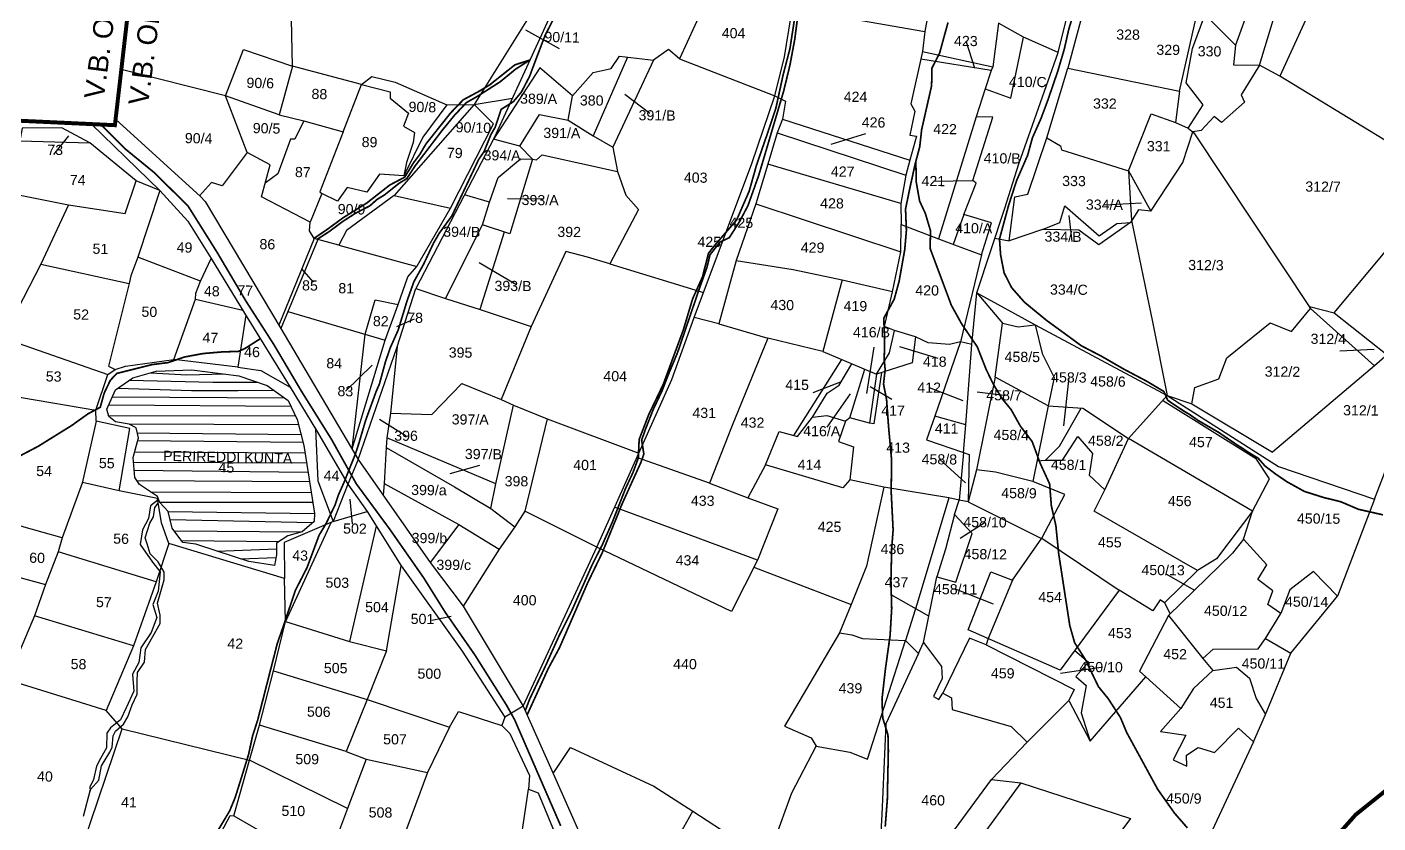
# Model space of a CAD drawing. Header units: millimetres. Extents: x 357738 to 363635, y 1840548 to 1846702.
# Drawn here: x 359094 to 361475, y 1841982 to 1843385 of the extents above; entities that cross this region are included whole.
import ezdxf
from ezdxf.enums import TextEntityAlignment as Align

# ---------------------------------------------------------------- set-up
doc = ezdxf.new("R2010")
doc.units = ezdxf.units.MM
for name, color, linetype in [('BND', 6, 'Continuous'), ('Plot', 7, 'Continuous'), ('ROADS', 50, 'Continuous'), ('STREAM', 4, 'Continuous'), ('TEXT', 7, 'Continuous')]:
    doc.layers.add(name, color=color, linetype=linetype)
doc.styles.get("Standard").update_dxf_attribs({"font": 'arial.ttf'})

msp = doc.modelspace()

# ---------------------------------------------------------------- linework, layer by layer
at = {"layer": 'BND', "lineweight": 30, "const_width": 7}
for points in [[(359697.4, 1844636.6), (359671.7, 1844466.2), (359635.3, 1844221.6), (359532.5, 1844263.4), (359476.2, 1844161.7), (359422.7, 1844039), (359327.3, 1843832.9), (359289.4, 1843561.5), (359249, 1843211.7), (358871.4, 1843229.3), (358828.6, 1842994.1), (358798.6, 1842992.1), (358682.5, 1842774.9), (358641.4, 1842775.5), (358604.6, 1842711.1), (358484.5, 1842636.9), (358450.2, 1842549.9), (358410.7, 1842465.3), (358143.9, 1842516.6), (358116, 1842350), (358145.3, 1842348.3), (358122, 1842134.2), (358015.7, 1842154.7), (357864.8, 1841874.7)], [(361365.8, 1841917.9), (361435.6, 1841996.6), (361662.1, 1842178.3)]]:
    msp.add_lwpolyline(points, dxfattribs=at)
at = {"layer": 'Plot'}
for points in [[(361366.8, 1843648.7), (361332.3, 1843661.5), (361274.2, 1843526), (361276.6, 1843498.8), (361223.9, 1843352.9)], [(361266.4, 1843317.6), (361366.8, 1843648.7), (361446.1, 1843616.7), (361436.1, 1843590.6)], [(361694.6, 1843023.8), (361772.1, 1843659.4), (361714.7, 1843661.3), (361625.2, 1843617), (361558.1, 1843533.2), (361436.1, 1843590.6), (361302, 1843298.3)], [(359562, 1843315.9), (359557.4, 1843536.5), (359560.3, 1843568.4), (359421.1, 1843587.7), (359417.4, 1843575.9), (359294.2, 1843596.1)], [(360064.5, 1843509.7), (359917.3, 1843189.7), (359779.6, 1842924.2)], [(360442.9, 1843417.1), (360449, 1843517.9), (360471.9, 1843519), (360699.9, 1843505.3), (360676.6, 1843376.9)], [(360352.7, 1843489.4), (360311.7, 1843476), (360244.3, 1843328.4), (360412.2, 1843263.5)], [(360002.8, 1843441.3), (359882.3, 1843248.4)], [(360911.6, 1843339.8), (360939.4, 1843454.3)], [(361125.1, 1843271.9), (361154.5, 1843401.6), (361076.3, 1843402.9), (360963.1, 1843441.2), (360928.7, 1843312.3)], [(360412.2, 1843263.5), (360429.1, 1843332), (360440.5, 1843401), (360442.9, 1843417.1), (360676.6, 1843376.9), (360672.3, 1843341.7), (360652, 1843249.1), (360658.9, 1843236.6), (360649.8, 1843194), (360661.5, 1843192.1), (360649.7, 1843150)], [(360759.3, 1842825.4), (360767.8, 1842916.1), (360817.4, 1843065.2), (360842.1, 1843143.5), (360911.6, 1843339.8), (360850.3, 1843366.9), (360806, 1843391.6), (360796.4, 1843314.7), (360793.2, 1843307.9), (360782.5, 1843275.5), (360827.8, 1843259.6), (360850.3, 1843366.9)], [(361140.4, 1843206.5), (361167.1, 1843247.7), (361137, 1843286.1), (361147.9, 1843347), (361166.5, 1843396.3), (361154.5, 1843401.6)], [(361166.7, 1843397), (361176.7, 1843399.7), (361223.9, 1843352.9), (361220.2, 1843318.3), (361266.4, 1843317.6)], [(359972.5, 1843379.5), (360032, 1843346.7)], [(359443.9, 1843263.4), (359475.7, 1843345), (359562, 1843315.9), (359538.2, 1843229.7), (359443.9, 1843263.4)], [(360244.3, 1843328.4), (360224.4, 1843345.3), (360198.4, 1843326.1), (360126.3, 1843172.9), (360134.8, 1843129.8), (360149.7, 1843088.1), (360171.7, 1843063.2), (360121.4, 1842967.5), (360286.5, 1842916.8)], [(360672.3, 1843341.7), (360796.4, 1843314.7)], [(360748.7, 1843360.1), (360763.7, 1843312.7)], [(359651, 1843200.2), (359683.3, 1843283.3), (359562, 1843315.9)], [(360055.6, 1843263.4), (360092.1, 1843304.3), (360123.7, 1843311.5), (360138.1, 1843333.5), (360198.4, 1843326.1)], [(360152.5, 1843331.7), (360092.1, 1843193.1)], [(360793.2, 1843307.9), (360669.3, 1843328)], [(361631.6, 1843097.2), (361302, 1843298.3), (361266.4, 1843317.6), (361233.9, 1843264.9), (361239.7, 1843252.2), (361199.4, 1843216.6), (361186.1, 1843227.3), (361163.4, 1843202.3), (361148.6, 1843199.7)], [(359482, 1843163.4), (359443.9, 1843263.4), (359260.3, 1843309.6)], [(359683.3, 1843283.3), (359701.7, 1843297.5), (359743.1, 1843287.5), (359834.2, 1843247.4), (359882.3, 1843248.4)], [(359962.9, 1843174.7), (359997.4, 1843230.4), (360048.1, 1843220.7), (360055.6, 1843263.4), (359998, 1843312.8), (359916, 1843187.2)], [(360891.6, 1843189.3), (360928.7, 1843312.3), (361125.1, 1843271.9), (361118, 1843216.4)], [(359683.3, 1843283.3), (359733.9, 1843270.3), (359734.3, 1843259.5), (359766.3, 1843232.7), (359757.7, 1843210.2), (359776.8, 1843199), (359774.9, 1843181.1), (359762.7, 1843145.7), (359758.1, 1843122.4)], [(360782.5, 1843275.5), (360766.8, 1843226.7)], [(359834.2, 1843247.4), (359791.8, 1843190.7), (359758.1, 1843122.4), (359715.4, 1843125.3), (359692.9, 1843093.9), (359658.1, 1843101.9), (359641.5, 1843077.8), (359613.9, 1843091.2)], [(359666.9, 1842641.3), (359725.3, 1842832.8), (359748.4, 1842895.6), (359765.5, 1842944.3), (359780.9, 1842962.6), (359840.5, 1843065.7), (359916, 1843214.2), (359882.3, 1843248.4), (359741.2, 1843087.8), (359840.5, 1843065.7)], [(359882.3, 1843248.4), (359949.7, 1843259.4)], [(359968.6, 1842188), (360098.4, 1842468.2), (360172.3, 1842633.6), (360230.7, 1842763.3), (360270, 1842872.6), (360371.7, 1843144.3), (360412.2, 1843263.5), (360430.9, 1843253.9), (360425.3, 1843222.2), (360649.7, 1843150), (360643.2, 1843123.8), (360634, 1843073.5), (360634.9, 1843036.6), (360700.5, 1843011.2), (360728.6, 1843000.6), (360776.3, 1842983.3), (360794.1, 1843039.8), (360745.1, 1843054.2), (360726.1, 1843001.5)], [(360147.5, 1843266.1), (360191.5, 1843233.1)], [(359250.2, 1843222.3), (359399.6, 1843086.1), (359408.1, 1843077.5), (359541.4, 1842853.2), (359664.3, 1842645.6), (359677.9, 1842622.8), (359659.7, 1842579.4)], [(359538.2, 1843229.7), (359581.8, 1843219.3), (359566.2, 1843186.8), (359558.5, 1843186.9), (359535.9, 1843125.9), (359513.8, 1843109.3)], [(359581.8, 1843219.3), (359651, 1843200.2), (359609.9, 1843094.4), (359613.9, 1843091.2), (359592.9, 1843040.8)], [(360048.1, 1843220.7), (360092.1, 1843193.1), (360126.3, 1843172.9)], [(360425.3, 1843222.2), (360416.1, 1843198.3), (360399.6, 1843142.8), (360378.5, 1843073.4), (360343.6, 1842973.4), (360313.4, 1842861.4), (360270, 1842872.6)], [(360745.1, 1843054.2), (360766.6, 1843109.4), (360760.8, 1843114.3), (360796, 1843225.9), (360766.8, 1843226.7), (360700.5, 1843011.2)], [(361035.5, 1843131.3), (361075.5, 1843231.6), (361118, 1843216.4), (361140.4, 1843206.5), (361150.4, 1843198.2), (361356.3, 1842888.8), (361468.9, 1842787.5), (361289.2, 1842635.3)], [(359328.2, 1843096.8), (359286.6, 1843113.4), (359204.6, 1843180.7), (359155.5, 1843207.2), (359085.6, 1843206.7), (359081.5, 1843184.4), (359204.6, 1843180.7)], [(359207.8, 1843213.6), (359328.2, 1843096.8), (359377.8, 1843042.8), (359418.8, 1842976.5), (359477.4, 1842880.6), (359557.9, 1842749.8), (359604.3, 1842673.8), (359659.7, 1842579.4), (359693.6, 1842530.8), (359753.7, 1842435.3), (359861, 1842284.7), (359936.3, 1842168.7), (359931.1, 1842153.8), (359945, 1842139.8), (359979.8, 1842065.6), (359978.2, 1842041.5), (359994.7, 1842035), (360067.7, 1841858.8)], [(360416.1, 1843198.3), (360643.2, 1843123.8)], [(360571.8, 1843196.5), (360510.9, 1843177.5)], [(361074.5, 1843060.1), (361131, 1843145.9), (361148.6, 1843199.7)], [(359167.1, 1843193.1), (359140.6, 1843160.2)], [(359909.4, 1843076.1), (359924.6, 1843119.6), (359963.6, 1843152.2), (359985.1, 1843152), (359962.9, 1843174.7), (359916, 1843187.2)], [(360799.9, 1843012.9), (360825.3, 1843007.9), (360835, 1843085.7), (360858, 1843090), (360891.6, 1843189.3), (360915.4, 1843175.5), (360917.4, 1843168.2), (361035.5, 1843131.3), (361074.5, 1843060.1), (361053.1, 1843062.3), (361038.6, 1843040.5), (360982.9, 1843000.6), (360947.6, 1843026.7), (360883.7, 1843027.8), (360825.3, 1843007.9)], [(359643.9, 1843000), (359600.1, 1843012.3), (359591.7, 1843025.5), (359592.9, 1843040.8), (359507.1, 1843085.2), (359522.8, 1843141.7), (359482, 1843163.4), (359438.1, 1843104.9), (359419.4, 1843110.9), (359398, 1843087.5)], [(359985.1, 1843152), (359945, 1843020), (359897.1, 1843036.4)], [(359985.1, 1843152), (359992.1, 1843150.9), (360002, 1843159.5), (360134.8, 1843129.8)], [(360634, 1843073.5), (360399.6, 1843142.8)], [(361035.5, 1843131.3), (361040.9, 1843044), (361077.6, 1842865), (361103.5, 1842735.4)], [(359062.6, 1843094.9), (359081.9, 1843088.4), (359167, 1843071.4), (359267.3, 1843056.3), (359286.6, 1843113.4)], [(360691.4, 1843113.3), (360760.8, 1843114.3)], [(359328.2, 1843096.8), (359289.2, 1842979.2), (359276.8, 1842946.1), (359274.3, 1842932.5), (359238, 1842787), (359249.2, 1842780.9), (359267.5, 1842787), (359353.1, 1842798.9), (359390.9, 1842905.3), (359391.8, 1842915.9), (359399.7, 1842936.6), (359418.8, 1842976.5)], [(359741.2, 1843087.8), (359657, 1843026.4), (359643.9, 1843000), (359780.9, 1842962.6)], [(359831.7, 1842906.2), (359897.1, 1843036.4), (359909.4, 1843076.1), (359865, 1843088.9)], [(359940.9, 1843082.6), (360003.9, 1843082)], [(361397.9, 1842880.9), (361523.4, 1843031.3), (361606.1, 1843091.5), (361631.6, 1843097.2), (361667.2, 1843061.2), (361694.6, 1843023.8), (361614, 1842929.6)], [(359167, 1843071.4), (359118.3, 1842966.9), (359274.3, 1842932.5)], [(360378.5, 1843073.4), (360633.9, 1842988.5)], [(360883.7, 1843027.8), (360914.3, 1843040.3), (360923.2, 1843069.7), (360983.4, 1843016.7), (361014.9, 1843038.2), (361038.6, 1843040.5)], [(360930, 1843052.6), (360935.7, 1843006.9)], [(360992.9, 1843071.6), (361058.4, 1843075.1)], [(360776.3, 1842983.3), (360739.1, 1842830.2), (360720, 1842825.5), (360682.2, 1842828.3), (360660.2, 1842838.8), (360623.1, 1842850.2), (360605.6, 1842857), (360619.6, 1842918.3), (360633.9, 1842988.5), (360634.9, 1843036.6)], [(359600.1, 1843012.3), (359537.8, 1842859.2)], [(359606.7, 1843010.4), (359541.4, 1842853.2)], [(359935.2, 1843023.3), (359892.1, 1842887.1)], [(360121.4, 1842967.5), (360082, 1842978.9), (360043.7, 1842989.1), (359982.5, 1842856.7), (359929.8, 1842728.2), (359951.6, 1842718.5), (360010.8, 1842694.5), (360172.3, 1842633.6)], [(359118.3, 1842966.9), (359066.7, 1842866.3), (359053, 1842836.2), (359016.5, 1842756.6), (359084.3, 1842732.1), (359215.5, 1842709.4), (359236.5, 1842772.5), (359249.2, 1842780.9)], [(359399.7, 1842936.6), (359289.2, 1842979.2)], [(359599.2, 1842935), (359578.2, 1842958.4)], [(359891.1, 1842969.6), (359955.3, 1842931.6)], [(360343.6, 1842973.4), (360444.2, 1842957.3), (360530.5, 1842939.3), (360619.7, 1842918.9)], [(360530.5, 1842939.3), (360496.8, 1842812.9), (360399.6, 1842836.5)], [(361468.7, 1842552.8), (361614, 1842929.6), (361607.2, 1842934.6), (361491.4, 1842807.2), (361468.9, 1842787.5)], [(359677.9, 1842622.8), (359746.6, 1842821.2), (359779.6, 1842924.2), (359831.7, 1842906.2), (359892.8, 1842886.8), (359982.5, 1842856.7)], [(360767.8, 1842916.1), (360870.6, 1842859.7), (361103.5, 1842735.4), (361146.9, 1842720.8), (361289.2, 1842635.3)], [(360767.8, 1842916.1), (360813.4, 1842862.9), (360840.6, 1842856.5), (360870.6, 1842859.7), (360882.9, 1842809.5), (360904.4, 1842767), (360893.7, 1842717.1), (360954.8, 1842713), (361035.4, 1842659.8)], [(359390.9, 1842905.3), (359474.3, 1842885.7)], [(359666.9, 1842641.3), (359690, 1842843.2), (359707.5, 1842903.7), (359748.4, 1842895.6)], [(361146.9, 1842720.8), (361152.2, 1842749.2), (361194.3, 1842764.5), (361208.8, 1842801.9), (361284.8, 1842863.7), (361322.7, 1842848.4), (361356.3, 1842888.8)], [(361354.2, 1842892.1), (361397.9, 1842880.9), (361491.4, 1842807.2)], [(359479.7, 1842876.9), (359465.7, 1842785.3), (359353.1, 1842798.9)], [(359554, 1842883.5), (359725.3, 1842832.8)], [(359746.1, 1842857.1), (359777.1, 1842870.5)], [(360893.7, 1842717.1), (360800.2, 1842767.9), (360813.4, 1842862.9)], [(360313.4, 1842861.4), (360399.6, 1842836.5), (360336.9, 1842682.3), (360296.9, 1842580.6), (360169, 1842626.3)], [(360496.8, 1842812.9), (360591, 1842773.2), (360613.9, 1842810.6), (360623.1, 1842850.2)], [(360660.2, 1842838.8), (360654.3, 1842792.9), (360591, 1842773.2)], [(359053, 1842836.2), (359236.5, 1842772.5)], [(359746.6, 1842821.2), (359734.8, 1842704.2), (359807.8, 1842701.8), (359860.4, 1842756.7), (359929.8, 1842728.2)], [(360586.7, 1842820.6), (360573.8, 1842738.8)], [(360631.6, 1842821.5), (360699.3, 1842801.1)], [(360739.1, 1842830.2), (360693.8, 1842699), (360679.3, 1842657.5), (360744.7, 1842634.8), (360748.4, 1842683.7), (360693.8, 1842699)], [(360748.4, 1842683.7), (360759.3, 1842825.4), (360739.1, 1842830.2)], [(361407.7, 1842813.8), (361468.1, 1842816.9)], [(360445.4, 1842664.7), (360530.3, 1842798.7)], [(360478.2, 1842697.1), (360504, 1842739.6), (360525.7, 1842753.5), (360548, 1842791.3)], [(359465.7, 1842785.3), (359506, 1842779.3), (359557.9, 1842749.8)], [(359655.2, 1842743), (359702.5, 1842789)], [(360600.1, 1842776), (360586.3, 1842685.3), (360578.9, 1842686.8), (360544.4, 1842695.8), (360570.7, 1842781.7)], [(360591, 1842773.2), (360578.9, 1842686.8)], [(360800.2, 1842767.9), (360767.5, 1842604.5), (360753, 1842548)], [(360930.2, 1842767.3), (360920.7, 1842681.9)], [(360479.4, 1842740.5), (360529.6, 1842760.2)], [(360618.3, 1842728.5), (360580, 1842750.8)], [(360684, 1842749.3), (360743.4, 1842726.3)], [(360504.3, 1842679.6), (360545.3, 1842738.3)], [(360768.5, 1842742), (360816, 1842735.7)], [(361238, 1842482.4), (361254.1, 1842531.6), (361035.4, 1842659.8), (361103.5, 1842735.4)], [(361254.1, 1842531.6), (361283.7, 1842588.4), (361261.1, 1842623), (361095.4, 1842726.4)], [(361103.5, 1842735.4), (361299.6, 1842610.5), (361468.7, 1842552.8), (361403.6, 1842381.5)], [(359602.4, 1842676.9), (359606.9, 1842585.2), (359633.9, 1842513.2), (359547.4, 1842476.1), (359547.9, 1842413.1), (359343.9, 1842474.5), (359331.2, 1842511.1), (359323.9, 1842553.9), (359256.5, 1842567.5), (359275.2, 1842677), (359216.2, 1842689.9), (359215.5, 1842709.4)], [(359734.8, 1842704.2), (359728.5, 1842660.9), (359727, 1842643.8), (359723.5, 1842580.2), (359721.6, 1842559.8)], [(359920.2, 1842579.9), (359951.6, 1842718.5)], [(360544.4, 1842695.8), (360536.8, 1842690.2), (360524.1, 1842654.2), (360550.6, 1842645), (360544, 1842586.5), (360531.6, 1842572.6), (360395.3, 1842613), (360364.7, 1842555.2)], [(360395.3, 1842613), (360419.8, 1842671.9), (360451.7, 1842662.9), (360478.2, 1842697.1), (360503.6, 1842699.9), (360536.8, 1842690.2)], [(360893.7, 1842717.1), (360866.5, 1842584)], [(360873.9, 1842620.5), (360888.9, 1842621.6), (360914, 1842646.3), (360951.7, 1842713.2)], [(359216.2, 1842689.9), (359191.5, 1842581), (359156, 1842484.6), (359089.1, 1842503.4), (358970.3, 1842539.6)], [(359715.6, 1842693.7), (359762.1, 1842664.5)], [(360010.8, 1842694.5), (359971.3, 1842531.7)], [(359911.4, 1842536.3), (359920.2, 1842579.9), (359728.5, 1842660.9)], [(360888.9, 1842621.6), (360918.9, 1842621.6), (360946.2, 1842662.9), (360971.9, 1842632.9), (360966.1, 1842595.2), (360993.8, 1842569)], [(361254.1, 1842531.6), (361190.7, 1842447.7), (361156.8, 1842426.8), (360974.9, 1842531.3), (360993.8, 1842569), (361035.4, 1842659.8)], [(359727, 1842643.8), (359847.4, 1842574.4), (359911.4, 1842536.3), (359953.7, 1842503.9)], [(360744.7, 1842634.8), (360736.7, 1842551), (360718.4, 1842555), (360604, 1842573.9), (360544, 1842586.5)], [(360744.7, 1842634.8), (360754.5, 1842631.6), (360753, 1842548), (360736.7, 1842551)], [(359677.9, 1842622.8), (359804.4, 1842440.8), (359862.6, 1842364.3), (359968.6, 1842188), (359936.3, 1842168.7)], [(359891.7, 1842612.1), (359839.3, 1842597.1)], [(360702, 1842622.9), (360747.8, 1842581.4)], [(360882.3, 1842483.7), (360923.4, 1842560.8), (360866.5, 1842584), (360800.9, 1842600.5), (360767.5, 1842604.5)], [(359256.5, 1842567.5), (359191.8, 1842582.2)], [(359659.7, 1842579.4), (359633.9, 1842513.2), (359693.6, 1842530.8)], [(359723.5, 1842580.2), (359855.4, 1842508.2), (359804.4, 1842440.8)], [(360296.9, 1842580.6), (360364.7, 1842555.2), (360417.2, 1842535.5), (360381.3, 1842445.3), (360129.7, 1842538.3)], [(359663.1, 1842552.8), (359667.2, 1842509.3)], [(360604, 1842573.9), (360573.8, 1842434.4), (360546.6, 1842367.3)], [(360718.4, 1842555), (360662.8, 1842369.1), (360642.1, 1842303.9)], [(360381.3, 1842445.3), (360335.4, 1842354.7), (360098.4, 1842468.2), (359971.3, 1842531.7), (359953.7, 1842503.9), (359926.1, 1842464.8), (359862.6, 1842364.3)], [(360728.9, 1842525.4), (360736.7, 1842551)], [(360753, 1842548), (360882.1, 1842483.4)], [(359629.3, 1842511.2), (359549.9, 1842337.1), (359662.6, 1842302.1), (359727.9, 1842285.3), (359753.7, 1842435.3)], [(359709.6, 1842505.4), (359662.6, 1842302.1)], [(359855.4, 1842508.2), (359926.1, 1842464.8)], [(360674.3, 1842300.2), (360697.3, 1842416.1), (360730.9, 1842406.5), (360760.1, 1842492), (360728.9, 1842525.4), (360713.1, 1842464.8), (360697.3, 1842416.1)], [(360738.4, 1842483.9), (360782.5, 1842512.1)], [(359156, 1842484.6), (359148.8, 1842459.6), (359126.4, 1842402.1), (359107.3, 1842347.1), (359059.9, 1842234.4), (359054.4, 1842214.4), (359024.6, 1842075.1), (358980.6, 1841965.7), (358940.7, 1841856.7), (358809.8, 1841893.7), (358772.2, 1841743.2), (358770.9, 1841734.4), (358712.1, 1841565.5)], [(361099, 1842369.9), (361091.4, 1842375.2), (361078.5, 1842356.1), (361018.9, 1842392.6), (360915.1, 1842251.1), (360753, 1842322.2), (360792.7, 1842424.8), (360830.7, 1842409.9), (360882.3, 1842483.7), (361018.9, 1842392.6)], [(361255.4, 1842125.2), (361276.5, 1842173.5), (361321.7, 1842281.2), (361403.6, 1842381.5), (361361.2, 1842425.2), (361319.5, 1842393.2), (361303.6, 1842351.4), (361280.8, 1842367.1), (361289.8, 1842391), (361263.2, 1842411.4), (361279, 1842436.8), (361238, 1842482.4), (361218.9, 1842457.6), (361105.7, 1842347.8), (361166.4, 1842271.8), (361183.8, 1842250.5), (361225.8, 1842256.7), (361248.8, 1842237.2), (361260.4, 1842201.3), (361276.5, 1842173.5)], [(359343.9, 1842474.5), (359321.7, 1842407.2), (359148.8, 1842459.6)], [(358955.6, 1842444), (359068.5, 1842418.1), (359126.4, 1842402.1)], [(359121.1, 1841469.6), (359198.8, 1841544.3), (359262.4, 1841651.7), (359283.4, 1841687.1), (359331.7, 1841763.4), (359376.9, 1841845.2), (359385.2, 1841868.9), (359451.9, 1841995.3), (359458.7, 1841994.8), (359486.4, 1842093), (359503.7, 1842154.7), (359528.5, 1842250.4), (359549.9, 1842337.1), (359547.9, 1842413.1)], [(360375, 1842432.8), (360546.6, 1842367.3), (360525.9, 1842317.2), (360428.9, 1842152.7), (360476.1, 1842132.1), (360485.1, 1842117.2)], [(360830.7, 1842409.9), (360787.9, 1842306.9), (360784.4, 1842296.2), (360755, 1842307.5), (360708, 1842211.1)], [(361156.8, 1842426.8), (361099, 1842369.9), (361108.7, 1842350.8)], [(361101, 1842420.9), (361151.4, 1842392.2)], [(359321.7, 1842407.2), (359281.8, 1842294.4), (359107.3, 1842347.1)], [(360797.3, 1842367.5), (360730.7, 1842393.9)], [(360683.6, 1842346.8), (360617.3, 1842384.2)], [(359807.3, 1842339.7), (359841.8, 1842346.6)], [(361105.7, 1842347.8), (361054.7, 1842249.4), (361065.9, 1842239.8)], [(361276.5, 1842307.1), (361303.6, 1842351.4)], [(360525.9, 1842317.2), (360547.8, 1842313.8), (360566.4, 1842307.1), (360642.1, 1842303.9)], [(359281.8, 1842294.4), (359233.4, 1842180.1)], [(360379.7, 1841863.7), (360441.8, 1842035.4), (360485.1, 1842117.2), (360544.5, 1842106.6), (360575.2, 1842094.5), (360642.1, 1842303.9), (360665.4, 1842281), (360607.9, 1842156.9), (360600.7, 1841997.1), (360586.9, 1841762.7)], [(360665.4, 1842281), (360674.3, 1842300.2), (360705.9, 1842257.8), (360706.9, 1842236.6), (360691.9, 1842205), (360701.3, 1842199.8), (360708, 1842211.1), (360723.1, 1842202.7), (360724.3, 1842181.9), (360828.8, 1842152), (360856.9, 1842124.2), (360793.8, 1842058.5)], [(360784.4, 1842296.2), (360939.4, 1842217.3), (360930.3, 1842198)], [(361166.4, 1842271.8), (361184.5, 1842288.4), (361264, 1842288.7), (361276.5, 1842307.1), (361321.7, 1842281.2)], [(359727.9, 1842285.3), (359693.6, 1842199.9), (359838.7, 1842151.1), (359854.3, 1842178.5), (359931.1, 1842153.8)], [(360940.8, 1842286.2), (360965.1, 1842265.2), (360942.4, 1842240), (360960.7, 1842224.5), (360951.9, 1842176.1), (360967.6, 1842126.4)], [(359528.5, 1842250.4), (359693.6, 1842199.9), (359656.6, 1842107.9), (359503.7, 1842154.7)], [(360915.2, 1842246), (360987.1, 1842256.8)], [(361183.8, 1842250.5), (361149.9, 1842218.9), (361127.4, 1842184)], [(359099.1, 1841764.5), (359107.1, 1841788.6), (359136.5, 1841839.9), (359156, 1841876.5), (359191.6, 1841941.1), (359261.8, 1842148.2), (359233.4, 1842180.1), (359059.9, 1842234.4)], [(360856.9, 1842124.2), (360930.3, 1842198), (360967.6, 1842126.4), (361065.9, 1842239.8), (361127.4, 1842184), (361091.7, 1842143.3), (361136.3, 1842136.6), (361114.1, 1842093.4), (361138, 1842082.3), (361137.5, 1842101.4), (361158.2, 1842114.8), (361186.7, 1842106.1), (361229.4, 1842149.1), (361255.4, 1842125.2), (361166.8, 1841934.6), (361089.9, 1841766)], [(359968.6, 1842188), (360021.4, 1842069.4), (360051.7, 1842114.9), (360198.5, 1842047), (360267.3, 1842003), (360343.3, 1841953.4), (360337.2, 1841941.3), (360296.7, 1841882.3), (360220.1, 1841918.6), (360267.3, 1842003)], [(359261.8, 1842148.2), (359486.4, 1842093)], [(359838.7, 1842151.1), (359799.9, 1842070.9), (359724.6, 1841868.2), (359745, 1841859.6), (359671.6, 1841661.2), (359914.7, 1841570), (359954.2, 1841678.5), (359941.2, 1841697.9), (359922.6, 1841783.2), (359957.5, 1841903), (359978.2, 1842041.5)], [(359656.6, 1842107.9), (359692, 1842094.6), (359799.9, 1842070.9)], [(359692, 1842094.6), (359658.8, 1842007.8), (359486.4, 1842093)], [(360021.4, 1842069.4), (360098.5, 1841895.2)], [(360622.1, 1841775.1), (360680.7, 1841890.1), (360707.9, 1841922.5), (360707.6, 1841941.2), (360793.8, 1842058.5), (360845.4, 1842052.8), (360761.5, 1841937.8), (360822.9, 1841891.5)], [(360845.4, 1842052.8), (361038.7, 1841989.9), (360941.7, 1841859.7)], [(359658.8, 1842007.8), (359621.8, 1841908.9)], [(359458.7, 1841994.8), (359528.2, 1841954.5), (359621.8, 1841908.9), (359641.6, 1841896.9), (359724.6, 1841868.2)]]:
    msp.add_lwpolyline(points, dxfattribs=at)
at = {"layer": 'ROADS', "color": 40, "const_width": 3}
for points in [[(360940.5, 1843415.4), (360930.1, 1843380.8), (360922.1, 1843345.5), (360910.8, 1843307.2), (360893.4, 1843256.3), (360881.3, 1843223.9), (360866.1, 1843189.7), (360857.5, 1843158.5), (360838, 1843113.8), (360832.5, 1843096.7), (360823.9, 1843070), (360815.2, 1843037.8), (360808, 1843011.3), (360809.9, 1842983.3), (360816.1, 1842951.4), (360829.4, 1842925.4), (360851.8, 1842899.9), (360890.8, 1842867.8), (360929.3, 1842839.8), (360952.2, 1842823), (360987.3, 1842804.8), (361027.3, 1842781.7), (361068.2, 1842760.1), (361097.7, 1842742.4), (361104.3, 1842727.3), (361113.8, 1842720.5), (361124.6, 1842713.4), (361133.1, 1842707.8), (361143, 1842701.9), (361157.9, 1842691.5), (361179, 1842679.2), (361194.7, 1842670.1), (361203.4, 1842664.1), (361216, 1842655.5), (361226, 1842648.7), (361237.2, 1842641.7), (361248.6, 1842634), (361263.7, 1842625), (361267.6, 1842620.6), (361275.9, 1842611.1), (361295.5, 1842596.3), (361315.2, 1842583), (361345.4, 1842566.3), (361379.3, 1842555.6), (361409.3, 1842548.2), (361440.8, 1842534.8), (361483.7, 1842525.1)], [(360023.5, 1843402), (360014.1, 1843383.5), (360007.4, 1843370.6), (360000.3, 1843352), (359994.2, 1843336.1), (359983.2, 1843306.9), (359980, 1843298.1), (359965.5, 1843270.2), (359951.1, 1843253), (359929.8, 1843239.6), (359924.5, 1843223.8), (359919.4, 1843208.4), (359912, 1843195.8), (359899.4, 1843164.8), (359890.2, 1843151.5), (359868, 1843104.7), (359851.7, 1843070.5), (359842.9, 1843051.9), (359820.6, 1843021.3), (359810.8, 1843004.4), (359793.1, 1842966.9), (359775.9, 1842935.8), (359763.8, 1842901.9), (359748.2, 1842850.6), (359734.3, 1842819.5), (359725.7, 1842794.4), (359715.2, 1842755.7), (359709.6, 1842742.9), (359690.8, 1842691.3), (359678.5, 1842649.6), (359672.6, 1842631.6)], [(360447, 1843400.4), (360438.6, 1843346.3), (360426.6, 1843300.2), (360414, 1843242.2), (360397.5, 1843192.7), (360379.8, 1843141.5), (360366.8, 1843095.3), (360344.7, 1843044.7), (360306.6, 1843000.6), (360295.2, 1842986.1), (360284.5, 1842944.4), (360267.1, 1842905.6), (360250.7, 1842850.8), (360234.4, 1842806.6), (360215.5, 1842755.4), (360206.7, 1842736.9), (360189.8, 1842701.8), (360172.9, 1842657.8), (360171.5, 1842625.4), (360162.2, 1842600), (360148.7, 1842570.9), (360125.9, 1842512.8), (360107.8, 1842471.9), (360090.4, 1842437.7), (360075.7, 1842404.5), (360053.7, 1842355.2), (360031.4, 1842311), (360007.2, 1842257.4), (359979.9, 1842200.2), (359972.2, 1842180)], [(359975.5, 1842172.5), (359994.3, 1842213.7), (360012.8, 1842254.4), (360032.5, 1842290.8), (360060.5, 1842355.3), (360082.1, 1842405.1), (360107.7, 1842457.9), (360132.5, 1842518.7), (360143, 1842544.7), (360155.2, 1842571.6), (360167, 1842597.6), (360176.1, 1842617.6), (360181.2, 1842632.3), (360177.3, 1842656.6), (360183.9, 1842675.6), (360197.6, 1842710.4), (360213.2, 1842743.4), (360224.3, 1842772), (360240.4, 1842810.4), (360251.5, 1842842.9), (360262.2, 1842874.3), (360270.3, 1842898.1), (360279.3, 1842924.5), (360292.4, 1842961), (360297.8, 1842983.4), (360315.3, 1843005.6), (360331.8, 1843013.5), (360349.1, 1843040.6), (360364.6, 1843069.7), (360383.6, 1843123.2), (360393.7, 1843157.1), (360409.7, 1843211.3), (360427.6, 1843271.8), (360438.7, 1843317.7), (360447.1, 1843362.8), (360452.3, 1843402.6)], [(360717.2, 1843392.6), (360702.4, 1843338.6), (360689, 1843312.5), (360688.3, 1843281.2), (360681.4, 1843250.7), (360670.8, 1843203.9), (360667.4, 1843173.7), (360659.4, 1843143.6), (360648.7, 1843094.8), (360642.4, 1843063.7), (360643.9, 1843026.1), (360641, 1842992.4), (360635.4, 1842961), (360631, 1842936.3), (360622.4, 1842905), (360603.9, 1842871.3), (360605.6, 1842836.6), (360604.8, 1842798.3), (360606.5, 1842781.2), (360603.6, 1842755.7), (360609, 1842727.9), (360612.5, 1842679.9), (360617.8, 1842622.1), (360617.1, 1842565.6), (360620.5, 1842498.4), (360617.9, 1842464.8), (360616.7, 1842408.4), (360618, 1842359.9), (360615.2, 1842312.7), (360606.9, 1842253.1), (360600.9, 1842200.1), (360602.2, 1842167), (360611.4, 1842137.6), (360612.1, 1842109.2), (360611.1, 1842063.4), (360610.3, 1842023.8), (360606.6, 1841975.8)], [(359980.1, 1843326.4), (359954, 1843318.1), (359922.3, 1843292.9), (359909.3, 1843282.6), (359890, 1843271), (359862.9, 1843256.4), (359840.6, 1843233.2), (359819.6, 1843206.8), (359797.1, 1843178.5), (359786.5, 1843160.4), (359775.6, 1843145.9), (359764.7, 1843128.2), (359759.7, 1843120.1), (359733.4, 1843106.2), (359706, 1843084.8), (359693, 1843074.6), (359671.5, 1843061.2), (359650.9, 1843048.4), (359625.6, 1843029.8), (359600.1, 1843012.3)], [(359605.7, 1843010.7), (359626.4, 1843024.1), (359650.8, 1843042.2), (359673.3, 1843056.7), (359698.2, 1843069.5), (359710.7, 1843080.6), (359724.5, 1843089.1), (359749.8, 1843109.3), (359763.3, 1843117.4), (359778.2, 1843140.1), (359803.4, 1843173.2), (359825.1, 1843201.7), (359847, 1843228.6), (359868.4, 1843251.5), (359887.7, 1843262.4), (359909.9, 1843276.6), (359927.9, 1843288.1), (359955, 1843310.3), (359980.1, 1843326.4)], [(360034.7, 1841977), (359992.3, 1842074.5), (359953.5, 1842163.9), (359939.6, 1842189), (359883.5, 1842278), (359830.9, 1842353.7), (359793.7, 1842413.3), (359733.4, 1842499.7), (359674.4, 1842579.8), (359630.9, 1842657.8), (359577.7, 1842743), (359528.7, 1842825.8), (359480, 1842901.6), (359428.7, 1842988.3), (359377.6, 1843069.7), (359317.4, 1843128.9), (359268.4, 1843168.9), (359224.2, 1843212.9)], [(361139.1, 1841973.4), (361116.2, 1841999.7), (361086.7, 1842041.5), (361067.5, 1842076.7), (361032.2, 1842141.4), (361021.1, 1842168), (360999.4, 1842201.4), (360982.3, 1842222.4), (360959.3, 1842270.2), (360940.4, 1842299.7), (360931.9, 1842329.6), (360926.9, 1842361.9), (360920.3, 1842404.9), (360912.3, 1842456.5), (360907.4, 1842505.7), (360899.4, 1842540.8), (360896.3, 1842579.6), (360896.3, 1842579.6), (360879.7, 1842615.8), (360865.5, 1842654.3), (360844.7, 1842681.5), (360828.4, 1842710.6), (360812.8, 1842729.6), (360797.5, 1842754.4), (360784.3, 1842781.7), (360784.3, 1842781.7), (360784.3, 1842781.7), (360768.7, 1842821.4), (360741.5, 1842861.2), (360741.5, 1842861.2), (360723.2, 1842894.2), (360703.6, 1842946.6), (360685.7, 1842994.5), (360686.4, 1843025.6), (360677.2, 1843056.5), (360667.2, 1843077.9), (360663.9, 1843096.5), (360661.2, 1843111.9), (360660.6, 1843148.1)], [(359068.2, 1842621.9), (359113.6, 1842645.7), (359173.3, 1842682.8), (359201.3, 1842702.9), (359223.2, 1842714.6), (359230.1, 1842739.6), (359240.9, 1842762.1), (359252.3, 1842774.3), (359286.3, 1842782.8), (359314.2, 1842789.8), (359342.7, 1842793.3), (359371.6, 1842803.2), (359404.3, 1842809.3), (359439.7, 1842812.3), (359466.6, 1842813), (359478.6, 1842818.4), (359501.5, 1842833.1), (359505.2, 1842835.4)], [(359672.6, 1842631.6), (359663.4, 1842608.8), (359653, 1842582.8), (359647.4, 1842570.2), (359642.7, 1842559.6), (359637.2, 1842542.9), (359621.3, 1842509.9), (359608.9, 1842489.3), (359597.1, 1842457.5), (359587.5, 1842431.9), (359567.1, 1842392.1), (359556.1, 1842359.4), (359545, 1842326.5), (359535.3, 1842298.8), (359527.8, 1842269.5), (359520.9, 1842242.7), (359510.9, 1842203.4), (359500.3, 1842162.3), (359491.7, 1842135.8), (359484.6, 1842102.9), (359471.7, 1842061.2), (359461, 1842027.1), (359451.3, 1842003.5)], [(359451.3, 1842003.5), (359426.2, 1841961.5), (359407.5, 1841925.7)]]:
    msp.add_lwpolyline(points, dxfattribs=at)
at = {"layer": 'STREAM', "color": 4}
for points in [[(359234.9, 1842711.1), (359250.3, 1842745.2), (359280.7, 1842766.6), (359322, 1842778.5), (359384.5, 1842780.7), (359467.3, 1842770.3), (359517.5, 1842752.7), (359554.3, 1842726.7), (359570.1, 1842693), (359581.9, 1842647.4), (359590.7, 1842591.4), (359600.7, 1842527.6), (359600.4, 1842513.3), (359579.2, 1842494.9), (359554, 1842488.1), (359533.9, 1842475.2), (359533.5, 1842454.8), (359530.3, 1842435.6), (359485, 1842443.1), (359429.5, 1842461.1), (359391.6, 1842473.4), (359368.9, 1842476.4), (359350.1, 1842501.8), (359343, 1842531.1), (359328.1, 1842546.6), (359324.2, 1842557.2), (359292.3, 1842578.7), (359284.3, 1842591.1), (359281.4, 1842626.2), (359290.4, 1842660.5), (359286.3, 1842678.3), (359274.3, 1842685.1), (359250, 1842689.2), (359238.4, 1842698.6), (359234.9, 1842711.1)], [(359312.1, 1842775.6), (359375.5, 1842772), (359442.2, 1842773.5)], [(359255, 1842748.5), (359384.1, 1842744.3), (359465.4, 1842744), (359528.3, 1842745)], [(359274.8, 1842762.5), (359274.8, 1842762.5), (359421.5, 1842759.1), (359499.4, 1842759.1)], [(359244.7, 1842732.9), (359548.1, 1842731.1)], [(359238, 1842700.1), (359567, 1842699.7)], [(359559.4, 1842715.9), (359238.2, 1842718.5)], [(359572.5, 1842683.6), (359274.3, 1842685.1)], [(359288.3, 1842669.4), (359576.9, 1842666.5)], [(359580.6, 1842652.4), (359289, 1842655.4)], [(359283.9, 1842635.9), (359583.9, 1842634.5)], [(359586.7, 1842616.3), (359282.1, 1842617.2)], [(359283.2, 1842603.5), (359589.2, 1842600.4)], [(359592, 1842583.1), (359288.3, 1842584.9)], [(359312, 1842565.4), (359594.9, 1842564.2)], [(359193.4, 1841994.1), (359206, 1842041.2), (359220.4, 1842057.8), (359225.1, 1842082.6), (359240.3, 1842107.1), (359244, 1842115.6), (359245.7, 1842135.9), (359250.3, 1842144.1), (359264.1, 1842156.2), (359271.5, 1842169.1), (359279.5, 1842190.2), (359288.1, 1842209.1), (359288.5, 1842231.1), (359288.9, 1842247.5), (359300.9, 1842265.4), (359303.1, 1842287.6), (359328.6, 1842333.5), (359328.9, 1842348), (359324, 1842369.4), (359335.7, 1842410.4), (359336, 1842423.8), (359325.2, 1842442.1), (359311.2, 1842456.6), (359305.7, 1842473.9), (359302.3, 1842484.6), (359310.3, 1842510.6), (359317.1, 1842521.7), (359319.1, 1842538.1), (359325.3, 1842545.8)], [(359324.4, 1842551), (359311.9, 1842541.1), (359308.2, 1842518.9), (359297.6, 1842498.7), (359293.6, 1842473.1), (359315.2, 1842441.6), (359328.7, 1842424.5), (359325.1, 1842390.7), (359315.8, 1842366.8), (359322.8, 1842344.2), (359313, 1842317.7), (359294.9, 1842290.6), (359291.3, 1842265), (359280.3, 1842244.2), (359282.5, 1842214.5), (359268.6, 1842185.2), (359258.6, 1842163.9), (359241.4, 1842149.8), (359234.5, 1842140.6), (359234, 1842114.7), (359223.8, 1842095.9), (359216.3, 1842082.1), (359211.4, 1842058.9), (359204.9, 1842045.4), (359205.2, 1842038.1)], [(359597.7, 1842546.8), (359327.8, 1842546.6)], [(359343, 1842531.1), (359600.7, 1842527.6)], [(359597.7, 1842511), (359346.5, 1842516.2)], [(359353.8, 1842496.9), (359579.2, 1842494.9)], [(359537.7, 1842477.7), (359366.7, 1842479.4)], [(359429.5, 1842461.1), (359533.7, 1842465)], [(359471.1, 1842447.6), (359532.7, 1842449.8)]]:
    msp.add_lwpolyline(points, dxfattribs=at)

# ---------------------------------------------------------------- texts
at = {"layer": 'Plot'}
for s, height, rotation, p in [('90/11', 17.89, 358.8198, (360037.2, 1843366.7)), ('404', 17.89, 359.5048, (360339.3, 1843373.9)), ('423', 17.89, 359.5048, (360748.7, 1843360.1)), ('328', 17.89, 359.5048, (361034.6, 1843371.3)), ('329', 17.89, 359.5048, (361105.3, 1843344.5)), ('330', 17.89, 359.5048, (361178.2, 1843341.9)), ('90/6', 17.89, 358.8198, (359505.2, 1843286)), ('410/C', 17.89, 359.5048, (360857.9, 1843287.9)), ('88', 17.89, 358.8198, (359609.4, 1843266.6)), ('389/A', 17.89, 359.5048, (359995.7, 1843258.3)), ('424', 17.89, 359.5048, (360554.2, 1843261.7)), ('90/8', 17.89, 358.8198, (359790.9, 1843243.7)), ('380', 17.89, 359.5048, (360089.3, 1843255.3)), ('332', 17.89, 359.5048, (360993.7, 1843249.8)), ('391/B', 17.89, 359.5048, (360204.5, 1843229)), ('426', 17.89, 359.5048, (360586, 1843216.6)), ('90/4', 17.89, 358.8198, (359396.6, 1843188.6)), ('90/5', 17.89, 358.8198, (359516.3, 1843206.2)), ('90/10', 17.89, 358.8198, (359880.8, 1843207.5)), ('391/A', 17.89, 359.5048, (360036.7, 1843197.9)), ('422', 17.89, 359.5048, (360712.1, 1843204.9)), ('73', 17.89, 358.8198, (359143.8, 1843168.2)), ('89', 17.89, 358.8198, (359697.8, 1843181.9)), ('79', 17.89, 358.8198, (359848, 1843162.8)), ('331', 17.89, 359.5048, (361088.6, 1843174.7)), ('394/A', 17.89, 359.5048, (359931.4, 1843158.5)), ('410/B', 17.89, 359.5048, (360812.8, 1843153.3)), ('74', 17.89, 358.8198, (359183.4, 1843115)), ('87', 17.89, 358.8198, (359580.2, 1843129)), ('403', 17.89, 359.5048, (360272.6, 1843119.3)), ('427', 17.89, 359.5048, (360531.7, 1843130)), ('421', 17.89, 359.5048, (360691.4, 1843113.3)), ('333', 17.89, 359.5048, (360939.3, 1843113.3)), ('312/7', 17.89, 359.5048, (361378.2, 1843103.4)), ('393/A', 17.89, 359.5048, (359998.4, 1843079.7)), ('428', 17.89, 359.5048, (360512.8, 1843074)), ('334/A', 17.89, 359.5048, (360992.9, 1843071.6)), ('90/9', 17.89, 358.8198, (359666, 1843063.6)), ('394/B', 17.89, 359.5048, (359860.3, 1843023.8)), ('392', 17.89, 359.5048, (360049.6, 1843023.6)), ('425', 17.89, 359.5048, (360353.1, 1843039.8)), ('410/A', 17.89, 359.5048, (360762.6, 1843030.2)), ('49', 17.89, 358.8198, (359371.7, 1842996.2)), ('86', 17.89, 358.8198, (359517.7, 1843001.9)), ('425', 17.89, 359.5048, (360296.5, 1843006.2)), ('429', 17.89, 359.5048, (360478.6, 1842996)), ('334/B', 17.89, 359.5048, (360920, 1843015.2)), ('51', 17.89, 358.8198, (359223.5, 1842993.8)), ('312/3', 17.89, 359.5048, (361171.8, 1842965.1)), ('85', 17.89, 358.8198, (359592.8, 1842929.3)), ('81', 17.89, 358.8198, (359656.6, 1842924.3)), ('393/B', 17.89, 359.5048, (359950.6, 1842928.4)), ('48', 17.89, 358.8198, (359419.8, 1842919.2)), ('77', 17.89, 358.8198, (359478.7, 1842920.4)), ('420', 17.89, 359.5048, (360680.5, 1842920.6)), ('334/C', 17.89, 359.5048, (360930.3, 1842921.9)), ('52', 17.89, 358.8198, (359189.5, 1842878.1)), ('50', 17.89, 358.8198, (359309.7, 1842882.8)), ('430', 17.89, 359.5048, (360425.1, 1842894.8)), ('419', 17.89, 359.5048, (360554, 1842893)), ('82', 17.89, 358.8198, (359717.6, 1842866.4)), ('78', 17.89, 358.8198, (359778.1, 1842872.5)), ('47', 17.89, 358.8198, (359417.2, 1842837.1)), ('416/B', 17.89, 359.5048, (360582.4, 1842846.8)), ('312/4', 17.89, 359.5048, (361387.5, 1842835.1)), ('46', 17.89, 358.8198, (359490.7, 1842812.1)), ('395', 17.89, 359.5048, (359858.2, 1842811)), ('84', 17.89, 358.8198, (359635.5, 1842792.1)), ('418', 17.89, 359.5048, (360693.9, 1842795.1)), ('458/5', 17.89, 359.5048, (360848.2, 1842803.4)), ('53', 17.89, 358.8198, (359141.1, 1842768.9)), ('404', 17.89, 359.5048, (360130.7, 1842769.4)), ('458/3', 17.89, 359.5048, (360930.2, 1842767.3)), ('458/6', 17.89, 359.5048, (360999.1, 1842760)), ('312/2', 17.89, 359.5048, (361306.6, 1842777.4)), ('83', 17.89, 358.8198, (359655.2, 1842743)), ('415', 17.89, 359.5048, (360451.3, 1842754.2)), ('412', 17.89, 359.5048, (360684, 1842749.3)), ('458/7', 17.89, 359.5048, (360816, 1842735.7)), ('312/1', 17.89, 359.5048, (361444.8, 1842709.2)), ('397/A', 17.89, 359.5048, (359875.2, 1842693.1)), ('431', 17.89, 359.5048, (360287.6, 1842704.7)), ('432', 17.89, 359.5048, (360372.8, 1842687.6)), ('417', 17.89, 359.5048, (360620.4, 1842708.7)), ('396', 17.89, 359.5048, (359762.1, 1842664.5)), ('416/A', 17.89, 359.5048, (360494.7, 1842672.5)), ('411', 17.89, 359.5048, (360714.9, 1842677.3)), ('458/4', 17.89, 359.5048, (360828.8, 1842665.8)), ('413', 17.89, 359.5048, (360629.4, 1842643.6)), ('458/2', 17.89, 359.5048, (360995.3, 1842655.7)), ('457', 17.89, 359.5048, (361162.9, 1842653.3)), ('55', 17.89, 358.8198, (359234.7, 1842616.2)), ('PERIREDDI KUNTA', 17.893, 358.8198, (359447.8, 1842626.8)), ('397/B', 17.89, 359.5048, (359898.4, 1842632.1)), ('458/8', 17.89, 359.5048, (360702, 1842622.9)), ('54', 17.89, 358.8198, (359124.2, 1842602.2)), ('45', 17.89, 358.8198, (359445.5, 1842608.6)), ('44', 17.89, 358.8198, (359630.8, 1842594.1)), ('401', 17.89, 359.5048, (360077.6, 1842612.9)), ('414', 17.89, 359.5048, (360473.1, 1842613.4)), ('458/1', 17.89, 359.5048, (360929.8, 1842613.2)), ('399/a', 17.89, 359.5048, (359802.4, 1842568.7)), ('398', 17.89, 359.5048, (359956.7, 1842584.3)), ('433', 17.89, 359.5048, (360284.9, 1842549.9)), ('458/9', 17.89, 359.5048, (360842.3, 1842563.3)), ('456', 17.89, 359.5048, (361125.6, 1842549.4)), ('450/15', 17.89, 359.5048, (361370.4, 1842518.5)), ('502', 17.89, 359.5048, (359672, 1842500.8)), ('425', 17.89, 359.5048, (360508.5, 1842504)), ('458/10', 17.89, 359.5048, (360782.5, 1842512.1)), ('56', 17.89, 358.8198, (359259.9, 1842483)), ('399/b', 17.89, 359.5048, (359803.3, 1842484.1)), ('455', 17.89, 359.5048, (361002.4, 1842476.7)), ('60', 17.89, 358.8198, (359111.9, 1842449.3)), ('43', 17.89, 358.8198, (359575.5, 1842453.4)), ('436', 17.89, 359.5048, (360619.3, 1842464.8)), ('458/12', 17.89, 359.5048, (360782.9, 1842455.7)), ('399/c', 17.89, 359.5048, (359846.2, 1842436.9)), ('434', 17.89, 359.5048, (360258.1, 1842444.9)), ('450/13', 17.89, 359.5048, (361096.3, 1842427.7)), ('503', 17.89, 359.5048, (359641, 1842405.5)), ('437', 17.89, 359.5048, (360626.4, 1842406.3)), ('458/11', 17.89, 359.5048, (360730.7, 1842393.9)), ('454', 17.89, 359.5048, (360897.2, 1842380.1)), ('57', 17.89, 358.8198, (359229.6, 1842371.2)), ('504', 17.89, 359.5048, (359710.8, 1842362.4)), ('400', 17.89, 359.5048, (359971.2, 1842374.7)), ('450/12', 17.89, 359.5048, (361206.6, 1842355.9)), ('450/14', 17.89, 359.5048, (361349.4, 1842371.9)), ('501', 17.89, 359.5048, (359791.1, 1842341.6)), ('453', 17.89, 359.5048, (361020.1, 1842316.8)), ('42', 17.89, 358.8198, (359461.1, 1842298.2)), ('58', 17.89, 358.8198, (359184.9, 1842262)), ('440', 17.89, 359.5048, (360253.7, 1842262.2)), ('450/10', 17.89, 359.5048, (360987.1, 1842256.8)), ('452', 17.89, 359.5048, (361117.5, 1842279.6)), ('450/11', 17.89, 359.5048, (361273, 1842263)), ('505', 17.89, 359.5048, (359638.1, 1842255)), ('500', 17.89, 359.5048, (359803.1, 1842245.2)), ('459', 17.89, 359.5048, (360813.7, 1842245.9)), ('439', 17.89, 359.5048, (360545.3, 1842219.5)), ('451', 17.89, 359.5048, (361199.4, 1842193.9)), ('506', 17.89, 359.5048, (359608.3, 1842178.1)), ('507', 17.89, 359.5048, (359742.6, 1842129.5)), ('509', 17.89, 359.5048, (359587.9, 1842094.6)), ('40', 17.89, 358.8198, (359125.7, 1842064.1)), ('460', 17.89, 359.5048, (360691.1, 1842022.1)), ('450/9', 17.89, 359.5048, (361132.8, 1842025.4)), ('41', 17.89, 358.8198, (359273.8, 1842018.6)), ('510', 17.89, 359.5048, (359563.4, 1842003.3)), ('508', 17.89, 359.5048, (359717.1, 1842000.6))]:
    msp.add_text(s, height=height, rotation=rotation, dxfattribs=at).set_placement(p, align=Align.MIDDLE_CENTER)
at = {"layer": 'TEXT', "color": 6}
for s, p in [('V.B. OF PONDUGALLA', (359229.3, 1843256.2)), ('V.B. OF RAMAPURAM', (359307.2, 1843245))]:
    msp.add_text(s, height=35, rotation=82.5368, dxfattribs=at).set_placement(p)

doc.saveas('drawing.dxf')
